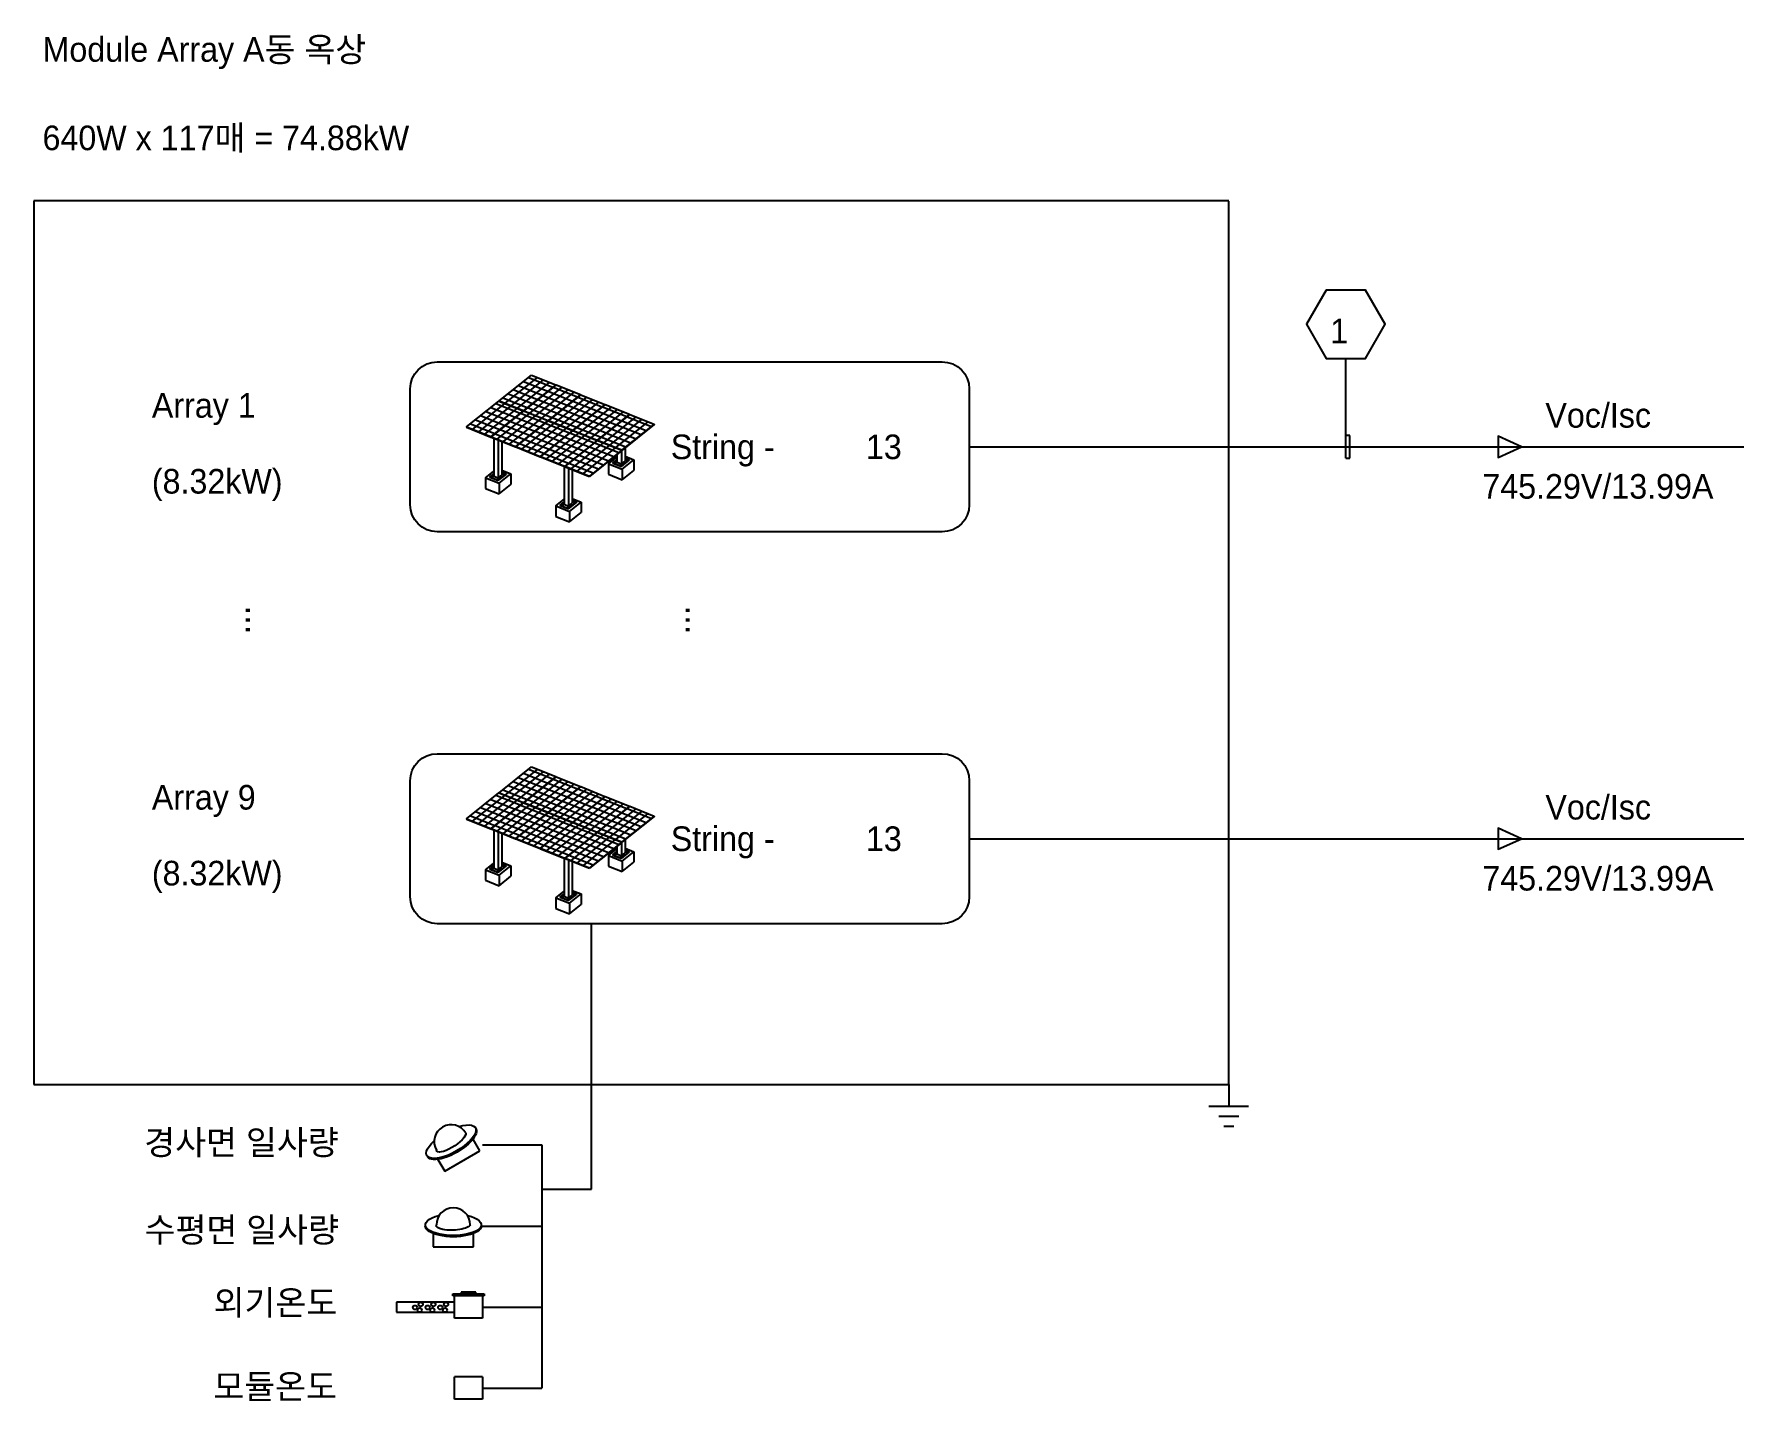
# Model space of a CAD drawing. Header units: millimetres. Extents: x 37541 to 999880, y 4425 to 1416340.
# Drawn here: x 795547 to 843838, y 1342836 to 1381712 of the extents above; entities that cross this region are included whole.
import ezdxf
from ezdxf.enums import TextEntityAlignment as Align

# ---------------------------------------------------------------- set-up
doc = ezdxf.new("R2010")
doc.units = ezdxf.units.MM
doc.header["$LTSCALE"] = 150
doc.linetypes.add('DASHEDX2', pattern=[1.5, 1, -0.5])
doc.layers.get('0').update_dxf_attribs({"lineweight": 0})
for name, color, linetype in [('-----20 General Symbol', 3, 'Continuous'), ('-----29 Indicator', 1, 'Continuous'), ('-----30 Text', 2, 'Continuous'), ('1', 1, 'Continuous'), ('4', 4, 'Continuous')]:
    doc.layers.add(name, color=color, linetype=linetype)
doc.styles.add('ELEC', font='')
doc.styles.get('ELEC').set_extended_font_data('Dotum')

# ---------------------------------------------------------------- blocks, each defined once
blk = doc.blocks.new('G$C904D97F5')
for p, q in [((3140, 4812), (854, 2983)), ((1142, 4251), (2276, 5158)), ((1356, 4166), (2489, 5073)), ((1569, 4081), (2703, 4987)), ((1783, 3995), (2916, 4902)), ((1816, 4790), (2669, 4448)), ((1995, 4933), (2849, 4592)), ((3130, 4817), (1996, 3910)), ((2175, 5077), (3028, 4735)), ((2276, 5158), (3130, 4817)), ((3130, 4817), (3130, 4804)), ((3140, 4812), (3994, 4471)), ((0, 3337), (1133, 4244)), ((1133, 4244), (1987, 3903)), ((1142, 4251), (1996, 3910)), ((1142, 4251), (1142, 4240)), ((1277, 4359), (2131, 4017)), ((1457, 4503), (2310, 4161)), ((1636, 4646), (2490, 4305)), ((4005, 4467), (1718, 2637)), ((2220, 3820), (3354, 4727)), ((2434, 3735), (3567, 4642)), ((2501, 4300), (3354, 3959)), ((2647, 3649), (3781, 4556)), ((2680, 4444), (3534, 4103)), ((2860, 4588), (3713, 4246)), ((3994, 4471), (2861, 3564)), ((3039, 4731), (3893, 4390)), ((3085, 3474), (4218, 4381)), ((3298, 3389), (4432, 4296)), ((3512, 3304), (4645, 4210)), ((3724, 4242), (4578, 3900)), ((3903, 4385), (4757, 4044)), ((3994, 4471), (3994, 4458)), ((4005, 4467), (4858, 4125)), ((213, 3252), (1347, 4159)), ((314, 3589), (1168, 3247)), ((427, 3167), (1560, 4073)), ((494, 3732), (1347, 3391)), ((640, 3081), (1774, 3988)), ((673, 3876), (1527, 3534)), ((853, 4019), (1706, 3678)), ((1987, 3903), (854, 2996)), ((1032, 4163), (1886, 3822)), ((1078, 2906), (2211, 3813)), ((1291, 2821), (2425, 3728)), ((1505, 2735), (2638, 3642)), ((1717, 3674), (2571, 3332)), ((1897, 3817), (2750, 3476)), ((1987, 3903), (1987, 3890)), ((1987, 3901), (1996, 3897)), ((1996, 3910), (1996, 3897)), ((1998, 3898), (2852, 3557)), ((2007, 3906), (2861, 3564)), ((2007, 3906), (2007, 3895)), ((2141, 4013), (2995, 3672)), ((2321, 4157), (3175, 3815)), ((4869, 4121), (2583, 2291)), ((3006, 3667), (3860, 3326)), ((3185, 3811), (4039, 3470)), ((3365, 3955), (4219, 3613)), ((5734, 3775), (3447, 1946)), ((3544, 4098), (4398, 3757)), ((4858, 4125), (3725, 3218)), ((3949, 3129), (5083, 4035)), ((4163, 3043), (5296, 3950)), ((4229, 3609), (5083, 3267)), ((4376, 2958), (5509, 3865)), ((4409, 3752), (5263, 3411)), ((4588, 3896), (5442, 3555)), ((5723, 3779), (4589, 2872)), ((4768, 4040), (5622, 3698)), ((4814, 2783), (5947, 3690)), ((4858, 4125), (4858, 4112)), ((4869, 4121), (5723, 3779)), ((5027, 2697), (6160, 3604)), ((5632, 3694), (6486, 3352)), ((5723, 3779), (5723, 3766)), ((5734, 3775), (6587, 3433)), ((0, 3337), (854, 2996)), ((0, 3337), (0, 3327)), ((0, 3325), (854, 2983)), ((135, 3445), (988, 3104)), ((854, 2996), (854, 2983)), ((864, 2992), (1718, 2650)), ((864, 2992), (864, 2979)), ((999, 3099), (1853, 2758)), ((1179, 3243), (2032, 2901)), ((1358, 3386), (2212, 3045)), ((1538, 3530), (2391, 3189)), ((2852, 3557), (1718, 2650)), ((1942, 2560), (3076, 3467)), ((2156, 2475), (3289, 3382)), ((2222, 3041), (3076, 2699)), ((2369, 2390), (3503, 3296)), ((2402, 3184), (3256, 2843)), ((2581, 3328), (3435, 2986)), ((3716, 3211), (2583, 2304)), ((2761, 3472), (3615, 3130)), ((2807, 2215), (3940, 3121)), ((2850, 3555), (2861, 3551)), ((2861, 3564), (2861, 3551)), ((2862, 3553), (3716, 3211)), ((2871, 3560), (3725, 3218)), ((2871, 3560), (2871, 3549)), ((3020, 2129), (4154, 3036)), ((3446, 2982), (4300, 2641)), ((3625, 3126), (4479, 2784)), ((3714, 3210), (3725, 3205)), ((3725, 3218), (3725, 3205)), ((3727, 3207), (4580, 2865)), ((3736, 3214), (4589, 2872)), ((3870, 3322), (4724, 2980)), ((4050, 3465), (4904, 3124)), ((4914, 3120), (5768, 2778)), ((5094, 3263), (5948, 2922)), ((5240, 2612), (6374, 3519)), ((5273, 3407), (6127, 3065)), ((5453, 3550), (6307, 3209)), ((6587, 3433), (5454, 2527)), ((6587, 3421), (5454, 2514)), ((6587, 3433), (6587, 3421)), ((864, 2979), (1718, 2637)), ((954, 2943), (954, 1608)), ((1114, 2879), (1114, 1544)), ((1242, 2828), (1242, 1646)), ((1718, 2650), (1718, 2637)), ((1729, 2646), (1729, 2633)), ((1729, 2646), (2583, 2304)), ((1729, 2633), (2583, 2291)), ((1863, 2753), (2717, 2412)), ((2043, 2897), (2897, 2556)), ((2728, 2408), (3582, 2066)), ((2907, 2551), (3761, 2210)), ((3087, 2695), (3941, 2353)), ((3234, 2044), (4367, 2951)), ((3266, 2839), (4120, 2497)), ((4580, 2865), (3447, 1959)), ((3671, 1869), (4805, 2776)), ((3885, 1783), (5018, 2690)), ((4098, 1698), (5231, 2605)), ((4131, 2493), (4985, 2151)), ((4310, 2636), (5164, 2295)), ((5445, 2520), (4311, 1613)), ((5445, 2507), (4311, 1600)), ((4490, 2780), (5344, 2438)), ((4580, 2865), (4580, 2852)), ((4580, 2863), (4589, 2860)), ((4589, 2872), (4589, 2860)), ((4591, 2861), (5445, 2520)), ((4600, 2868), (5454, 2527)), ((4600, 2868), (4600, 2857)), ((4735, 2976), (5589, 2634)), ((5435, 2499), (5435, 2038)), ((5445, 2520), (5445, 2507)), ((5445, 2517), (5454, 2514)), ((5454, 2527), (5454, 2514)), ((5563, 2601), (5563, 2140)), ((1242, 1813), (1553, 1688)), ((2583, 2304), (2583, 2291)), ((2593, 2300), (3447, 1959)), ((2593, 2300), (2593, 2287)), ((2593, 2287), (3447, 1946)), ((3423, 1955), (3423, 620)), ((3447, 1959), (3447, 1946)), ((3458, 1954), (4311, 1613)), ((3458, 1954), (3458, 1941)), ((3458, 1941), (4311, 1600)), ((3583, 1891), (3583, 556)), ((3592, 2062), (4446, 1720)), ((3711, 1840), (3711, 659)), ((3772, 2206), (4626, 1864)), ((3951, 2349), (4805, 2008)), ((4983, 2044), (5275, 2278)), ((4983, 2044), (5462, 1852)), ((4983, 2044), (4983, 1673)), ((5138, 2077), (5275, 2187)), ((5138, 2077), (5434, 1958)), ((5138, 2077), (5138, 2064)), ((5138, 2064), (5434, 1945)), ((5192, 2085), (5192, 2083)), ((5195, 2089), (5195, 2086)), ((5197, 2106), (5203, 2111)), ((5197, 2106), (5200, 2093)), ((5197, 2106), (5197, 2095)), ((5197, 2095), (5200, 2083)), ((5200, 2093), (5225, 2088)), ((5200, 2093), (5200, 2083)), ((5200, 2083), (5225, 2077)), ((5203, 2113), (5203, 2102)), ((5225, 2088), (5238, 2100)), ((5225, 2077), (5238, 2089)), ((5225, 2088), (5225, 2077)), ((5232, 2113), (5232, 2102)), ((5232, 2112), (5234, 2111)), ((5238, 2100), (5234, 2111)), ((5238, 2100), (5238, 2089)), ((5240, 2089), (5240, 2086)), ((5242, 2085), (5242, 2083)), ((5275, 2371), (5275, 2102)), ((5275, 2102), (5435, 2038)), ((5404, 2003), (5404, 2000)), ((5407, 2006), (5407, 2004)), ((5409, 2023), (5415, 2028)), ((5409, 2023), (5412, 2011)), ((5409, 2023), (5409, 2012)), ((5409, 2012), (5412, 2000)), ((5412, 2011), (5437, 2005)), ((5412, 2011), (5412, 2000)), ((5412, 2000), (5437, 1994)), ((5415, 2030), (5415, 2019)), ((5434, 1958), (5710, 2179)), ((5434, 1945), (5710, 2166)), ((5434, 1958), (5434, 1945)), ((5435, 2038), (5563, 2140)), ((5437, 2005), (5450, 2018)), ((5437, 1994), (5450, 2007)), ((5437, 2005), (5437, 1994)), ((5444, 2030), (5444, 2019)), ((5444, 2029), (5446, 2028)), ((5450, 2018), (5446, 2028)), ((5450, 2018), (5450, 2007)), ((5452, 2006), (5452, 2004)), ((5454, 2003), (5454, 2000)), ((5462, 1852), (5874, 2182)), ((5462, 1852), (5462, 1482)), ((5462, 1482), (5874, 1812)), ((5563, 2307), (5874, 2182)), ((5563, 2238), (5710, 2179)), ((5607, 2167), (5607, 2164)), ((5609, 2171), (5609, 2168)), ((5612, 2187), (5617, 2192)), ((5612, 2187), (5614, 2175)), ((5612, 2187), (5612, 2176)), ((5612, 2176), (5614, 2164)), ((5614, 2175), (5640, 2169)), ((5614, 2175), (5614, 2164)), ((5614, 2164), (5640, 2158)), ((5617, 2194), (5617, 2183)), ((5640, 2169), (5653, 2182)), ((5640, 2158), (5653, 2171)), ((5640, 2169), (5640, 2158)), ((5647, 2194), (5647, 2183)), ((5647, 2193), (5648, 2193)), ((5653, 2182), (5648, 2193)), ((5653, 2182), (5653, 2171)), ((5654, 2171), (5654, 2168)), ((5657, 2167), (5657, 2164)), ((5710, 2179), (5710, 2166)), ((5874, 2182), (5874, 1812)), ((661, 1550), (954, 1784)), ((661, 1550), (1141, 1358)), ((661, 1550), (661, 1179)), ((817, 1583), (954, 1692)), ((817, 1583), (1113, 1464)), ((817, 1583), (817, 1570)), ((817, 1570), (1113, 1451)), ((871, 1591), (871, 1588)), ((874, 1595), (874, 1592)), ((876, 1612), (881, 1617)), ((876, 1612), (878, 1599)), ((876, 1612), (876, 1601)), ((876, 1601), (878, 1588)), ((878, 1599), (904, 1593)), ((878, 1599), (878, 1588)), ((878, 1588), (904, 1583)), ((881, 1619), (881, 1608)), ((904, 1593), (917, 1606)), ((904, 1583), (917, 1595)), ((904, 1593), (904, 1583)), ((911, 1619), (911, 1608)), ((911, 1617), (913, 1617)), ((917, 1606), (913, 1617)), ((917, 1606), (917, 1595)), ((919, 1595), (919, 1592)), ((921, 1591), (921, 1588)), ((954, 1608), (1114, 1544)), ((1083, 1508), (1083, 1506)), ((1086, 1512), (1086, 1509)), ((1088, 1529), (1093, 1534)), ((1088, 1529), (1090, 1517)), ((1088, 1529), (1088, 1518)), ((1088, 1518), (1090, 1506)), ((1090, 1517), (1116, 1511)), ((1090, 1517), (1090, 1506)), ((1090, 1506), (1116, 1500)), ((1093, 1536), (1093, 1525)), ((1113, 1464), (1389, 1685)), ((1113, 1451), (1389, 1672)), ((1113, 1464), (1113, 1451)), ((1114, 1544), (1242, 1646)), ((1116, 1511), (1129, 1523)), ((1116, 1500), (1129, 1512)), ((1116, 1511), (1116, 1500)), ((1123, 1536), (1123, 1525)), ((1123, 1535), (1124, 1534)), ((1129, 1523), (1124, 1534)), ((1129, 1523), (1129, 1512)), ((1131, 1512), (1131, 1509)), ((1133, 1508), (1133, 1506)), ((1141, 1358), (1553, 1688)), ((1141, 1358), (1141, 988)), ((1141, 988), (1553, 1318)), ((1242, 1743), (1389, 1685)), ((1286, 1673), (1286, 1670)), ((1288, 1676), (1288, 1674)), ((1290, 1693), (1296, 1698)), ((1290, 1693), (1293, 1681)), ((1290, 1693), (1290, 1682)), ((1290, 1682), (1293, 1670)), ((1293, 1681), (1318, 1675)), ((1293, 1681), (1293, 1670)), ((1293, 1670), (1318, 1664)), ((1296, 1700), (1296, 1689)), ((1318, 1675), (1332, 1688)), ((1318, 1664), (1332, 1677)), ((1318, 1675), (1318, 1664)), ((1325, 1700), (1325, 1689)), ((1325, 1699), (1327, 1698)), ((1332, 1688), (1327, 1698)), ((1332, 1688), (1332, 1677)), ((1333, 1676), (1333, 1674)), ((1336, 1673), (1336, 1670)), ((1389, 1685), (1389, 1672)), ((1553, 1688), (1553, 1318)), ((4311, 1613), (4311, 1600)), ((4983, 1673), (5462, 1482)), ((661, 1179), (1141, 988)), ((3131, 562), (3423, 796)), ((3286, 595), (3423, 705)), ((3340, 604), (3340, 601)), ((3343, 607), (3343, 605)), ((3345, 624), (3351, 629)), ((3345, 624), (3347, 612)), ((3345, 624), (3345, 613)), ((3345, 613), (3347, 601)), ((3347, 612), (3373, 606)), ((3347, 612), (3347, 601)), ((3347, 601), (3373, 595)), ((3351, 631), (3351, 620)), ((3373, 606), (3386, 619)), ((3373, 595), (3386, 608)), ((3373, 606), (3373, 595)), ((3380, 631), (3380, 620)), ((3380, 630), (3382, 629)), ((3386, 619), (3382, 629)), ((3386, 619), (3386, 608)), ((3388, 607), (3388, 605)), ((3390, 604), (3390, 601)), ((3423, 620), (3583, 556)), ((3582, 476), (3858, 697)), ((3582, 464), (3858, 684)), ((3583, 556), (3711, 659)), ((3610, 370), (4022, 701)), ((3711, 825), (4022, 701)), ((3711, 756), (3858, 697)), ((3755, 685), (3755, 682)), ((3757, 689), (3757, 686)), ((3759, 706), (3765, 710)), ((3759, 706), (3762, 693)), ((3759, 706), (3759, 695)), ((3759, 695), (3762, 682)), ((3762, 693), (3787, 687)), ((3762, 693), (3762, 682)), ((3762, 682), (3787, 676)), ((3765, 713), (3765, 702)), ((3787, 687), (3801, 700)), ((3787, 676), (3801, 689)), ((3787, 687), (3787, 676)), ((3794, 713), (3794, 702)), ((3794, 711), (3796, 711)), ((3801, 700), (3796, 711)), ((3801, 700), (3801, 689)), ((3802, 689), (3802, 686)), ((3805, 685), (3805, 682)), ((3858, 697), (3858, 684)), ((4022, 701), (4022, 330)), ((3131, 562), (3610, 370)), ((3131, 562), (3131, 192)), ((3131, 192), (3610, 0)), ((3286, 595), (3582, 476)), ((3286, 595), (3286, 582)), ((3286, 582), (3582, 464)), ((3552, 521), (3552, 518)), ((3555, 525), (3555, 522)), ((3557, 541), (3562, 546)), ((3557, 541), (3559, 529)), ((3557, 541), (3557, 530)), ((3557, 530), (3559, 518)), ((3559, 529), (3585, 523)), ((3559, 529), (3559, 518)), ((3559, 518), (3585, 512)), ((3562, 548), (3562, 537)), ((3582, 476), (3582, 464)), ((3585, 523), (3598, 536)), ((3585, 512), (3598, 525)), ((3585, 523), (3585, 512)), ((3592, 548), (3592, 537)), ((3592, 547), (3593, 547)), ((3598, 536), (3593, 547)), ((3598, 536), (3598, 525)), ((3600, 525), (3600, 522)), ((3602, 521), (3602, 518)), ((3610, 370), (3610, 0)), ((3610, 0), (4022, 330))]:
    blk.add_line(p, q)
for centre, major_axis, ratio, start_param, end_param in [((5217, 2085), (25.1, 0), 0.580924, 2.618266, 6.806512), ((5217, 2083), (25.1, 0), 0.580924, 3.047822, 6.376956), ((5217, 2089), (22.5, 0), 0.595416, 2.706659, 6.626557), ((5217, 2086), (22.5, 0), 0.595416, 3.141593, 6.283185), ((5217, 2103), (19.5, 0), 0.63044, 2.487662, 7.010576), ((5217, 2102), (14.6, 0), 0.545455, 3.141593, 6.283185), ((5429, 2003), (25.1, 0), 0.580924, 2.618266, 6.806512), ((5429, 2000), (25.1, 0), 0.580924, 3.047822, 6.376956), ((5429, 2006), (22.5, 0), 0.595416, 2.706659, 6.626557), ((5429, 2004), (22.5, 0), 0.595416, 3.141593, 6.283185), ((5429, 2020), (19.5, 0), 0.63044, 2.487662, 7.010576), ((5429, 2019), (14.6, 0), 0.545455, 3.141593, 6.283185), ((5632, 2167), (25.1, 0), 0.580924, 2.618266, 6.806512), ((5632, 2164), (25.1, 0), 0.580924, 3.047822, 6.376956), ((5632, 2171), (22.5, 0), 0.595416, 2.706659, 6.626557), ((5632, 2168), (22.5, 0), 0.595416, 3.141593, 6.283185), ((5632, 2184), (19.5, 0), 0.63044, 2.487662, 7.010576), ((5632, 2183), (14.6, 0), 0.545455, 3.141593, 6.283185), ((896, 1591), (25.1, 0), 0.580924, 2.618266, 6.806512), ((896, 1588), (25.1, 0), 0.580924, 3.047822, 6.376956), ((896, 1595), (22.5, 0), 0.595416, 2.706659, 6.626557), ((896, 1608), (19.5, 0), 0.63044, 2.487662, 7.010576), ((896, 1592), (22.5, 0), 0.595416, 3.141593, 6.283185), ((896, 1608), (14.6, 0), 0.545455, 3.141593, 6.283185), ((1108, 1508), (25.1, 0), 0.580924, 2.618266, 6.806512), ((1108, 1506), (25.1, 0), 0.580924, 3.047822, 6.376956), ((1108, 1512), (22.5, 0), 0.595416, 2.706659, 6.626557), ((1108, 1526), (19.5, 0), 0.63044, 2.487662, 7.010576), ((1108, 1509), (22.5, 0), 0.595416, 3.141593, 6.283185), ((1108, 1525), (14.6, 0), 0.545455, 3.141593, 6.283185), ((1311, 1673), (25.1, 0), 0.580924, 2.618266, 6.806512), ((1311, 1670), (25.1, 0), 0.580924, 3.047822, 6.376956), ((1311, 1676), (22.5, 0), 0.595416, 2.706659, 6.626557), ((1311, 1674), (22.5, 0), 0.595416, 3.141593, 6.283185), ((1311, 1690), (19.5, 0), 0.63044, 2.487662, 7.010576), ((1311, 1689), (14.6, 0), 0.545455, 3.141593, 6.283185), ((3365, 604), (25.1, 0), 0.580924, 2.618266, 6.806512), ((3365, 601), (25.1, 0), 0.580924, 3.047822, 6.376956), ((3365, 607), (22.5, 0), 0.595416, 2.706659, 6.626557), ((3365, 621), (19.5, 0), 0.63044, 2.487662, 7.010576), ((3365, 605), (22.5, 0), 0.595416, 3.141593, 6.283185), ((3365, 620), (14.6, 0), 0.545455, 3.141593, 6.283185), ((3780, 685), (25.1, 0), 0.580924, 2.618266, 6.806512), ((3780, 682), (25.1, 0), 0.580924, 3.047822, 6.376956), ((3780, 689), (22.5, 0), 0.595416, 2.706659, 6.626557), ((3780, 686), (22.5, 0), 0.595416, 3.141593, 6.283185), ((3780, 702), (19.5, 0), 0.63044, 2.487662, 7.010576), ((3780, 702), (14.6, 0), 0.545455, 3.141593, 6.283185), ((3577, 521), (25.1, 0), 0.580924, 2.618266, 6.806512), ((3577, 518), (25.1, 0), 0.580924, 3.047822, 6.376956), ((3577, 525), (22.5, 0), 0.595416, 2.706659, 6.626557), ((3577, 538), (19.5, 0), 0.63044, 2.487662, 7.010576), ((3577, 522), (22.5, 0), 0.595416, 3.141593, 6.283185), ((3577, 537), (14.6, 0), 0.545455, 3.141593, 6.283185)]:
    blk.add_ellipse(centre, major_axis=major_axis, ratio=ratio, start_param=start_param, end_param=end_param)
for centre in [(5217, 2113), (5429, 2030), (5632, 2194), (896, 1619), (1108, 1536), (1311, 1700), (3365, 631), (3780, 713), (3577, 548)]:
    blk.add_ellipse(centre, major_axis=(14.6, 0), ratio=0.545455)

msp = doc.modelspace()

# ---------------------------------------------------------------- linework, layer by layer
at = {"layer": '-----20 General Symbol', "ltscale": 0.5}
for p, q in [((829505.754, 1351834.316), (829505.754, 1351217.169)), ((828939.751, 1351217.169), (830071.757, 1351217.169)), ((829222.753, 1350934.168), (829788.755, 1350934.168)), ((829364.253, 1350651.166), (829647.255, 1350651.166))]:
    msp.add_line(p, q, dxfattribs=at)
at = {"layer": '-----20 General Symbol'}
for p, q in [((808217.615, 1349952.92), (808025.826, 1350285.109)), ((808093.575, 1350608.441), (808111.567, 1350577.278)), ((807220.4, 1349377.177), (808217.615, 1349952.92)), ((807028.61, 1349709.367), (807220.4, 1349377.177)), ((808262.21, 1347847.949), (808262.21, 1347811.965)), ((806890.386, 1347601.81), (806890.386, 1347218.23)), ((808041.871, 1347218.23), (808041.871, 1347601.81)), ((806890.386, 1347218.23), (808041.871, 1347218.23)), ((807455.126, 1345826.988), (807455.126, 1345886.961)), ((807455.126, 1345886.961), (808339.73, 1345886.961)), ((808107.334, 1345931.941), (807687.522, 1345931.941)), ((807687.522, 1345931.941), (807687.522, 1345886.961)), ((808107.334, 1345886.961), (808107.334, 1345931.941)), ((808339.73, 1345886.961), (808339.73, 1345826.988)), ((807500.105, 1345647.068), (805850.842, 1345647.068)), ((805850.842, 1345647.068), (805850.842, 1345362.195)), ((808339.73, 1345826.988), (807455.126, 1345826.988)), ((807500.105, 1345197.269), (807500.105, 1345826.988)), ((808294.75, 1345826.988), (808294.75, 1345197.269)), ((805850.842, 1345362.195), (807500.105, 1345362.195)), ((808294.75, 1345197.269), (807500.105, 1345197.269)), ((807500.105, 1342890.078), (807500.105, 1343519.796)), ((808294.75, 1343519.796), (807500.105, 1343519.796)), ((808294.75, 1343519.796), (808294.75, 1342890.078)), ((808294.75, 1342890.078), (807500.105, 1342890.078))]:
    msp.add_line(p, q, dxfattribs=at)
for centre in [(806375.608, 1345497.135, 124.409), (806510.548, 1345422.169, 124.409), (806540.534, 1345587.095, 124.409), (806735.447, 1345497.135, 124.409), (806870.387, 1345422.169, 124.409), (806900.373, 1345587.095, 124.409), (807095.286, 1345497.135, 124.409), (807230.226, 1345422.169, 124.409), (807260.213, 1345587.095, 124.409)]:
    msp.add_circle(centre, 59.973, dxfattribs=at)
for centre, start, end in [((807404.148, 1350210.401), 30.0000001, 210.0000001), ((807466.129, 1347847.949), 0, 180)]:
    msp.add_arc(centre, 482.596, start, end, dxfattribs=at)
at = {"layer": '-----20 General Symbol', "extrusion": (1.23236e-25, 2.17471e-30, -1)}
msp.add_ellipse((807404.148, 1350210.401, 124.409), major_axis=(689.426, 398.041), ratio=0.382248529, start_param=-1.0365642, end_param=4.178156854, dxfattribs=at)
at = {"layer": '-----20 General Symbol', "extrusion": (1.23236e-25, -3.10769e-30, -1)}
msp.add_ellipse((807422.14, 1350179.238, 124.409), major_axis=(689.426, 398.041), ratio=0.382248529, start_param=-0.000000003, end_param=3.142273523, dxfattribs=at)
at = {"layer": '-----20 General Symbol', "extrusion": (1.23237e-25, 4.18984e-31, -1)}
msp.add_ellipse((807404.148, 1350210.401, 124.409), major_axis=(410.029, 263.968), ratio=0.316260106, start_param=0.151948706, end_param=3.293541359, dxfattribs=at)
at = {"layer": '-----20 General Symbol', "extrusion": (1.23238e-25, -3.15544e-30, -1)}
msp.add_ellipse((807466.129, 1347847.949, 124.409), major_axis=(-796.081, 0), ratio=0.382248529, start_param=2.105028453, end_param=7.319749508, dxfattribs=at)
at = {"layer": '-----20 General Symbol', "extrusion": (1.23238e-25, -1.94983e-34, -1)}
msp.add_ellipse((807466.129, 1347811.965, 124.409), major_axis=(-796.081, 0), ratio=0.382248529, start_param=3.141592645, end_param=6.283866171, dxfattribs=at)
at = {"layer": '-----20 General Symbol', "extrusion": (1.23238e-25, -2.5874e-30, -1)}
msp.add_ellipse((807466.129, 1347847.949, 124.409), major_axis=(487.087, 23.608), ratio=0.316248562, start_param=0.152074851, end_param=3.293667505, dxfattribs=at)
at = {"layer": '-----29 Indicator'}
for p, q in [((832833.16, 1369646.002), (832833.16, 1372485.107)), ((832945.395, 1370295.834), (832833.16, 1370295.834)), ((832945.395, 1369646.002), (832945.395, 1370295.834)), ((832833.16, 1369646.002), (832945.395, 1369646.002))]:
    msp.add_line(p, q, dxfattribs=at)
at = {"layer": '-----29 Indicator', "color": 1, "linetype": 'Continuous'}
msp.add_lwpolyline([(832272.898, 1374425.912), (831712.636, 1373455.509), (832272.898, 1372485.107), (833393.422, 1372485.107), (833953.685, 1373455.509), (833393.422, 1374425.912)], close=True, dxfattribs=at)
at = {"layer": '-----29 Indicator', "color": 1, "linetype": 'Continuous', "elevation": 124.409}
for points in [[(807010.906, 1372389.155), (821360.869, 1372389.155, -0.414213562), (822132.331, 1371617.694), (822132.331, 1368324.142, -0.414213562), (821360.869, 1367552.68), (807010.906, 1367552.68, -0.414213562), (806239.445, 1368324.142), (806239.445, 1371617.694, -0.414213562)], [(807010.906, 1361245.326), (821360.869, 1361245.326, -0.414213562), (822132.331, 1360473.864), (822132.331, 1357180.312, -0.414213562), (821360.869, 1356408.851), (807010.906, 1356408.851, -0.414213562), (806239.445, 1357180.312), (806239.445, 1360473.864, -0.414213562)]]:
    msp.add_lwpolyline(points, format="xyb", close=True, dxfattribs=at)
at = {"layer": '1', "linetype": 'DASHEDX2', "ltscale": 0.1, "elevation": 124.409}
msp.add_lwpolyline([(795547.475, 1351834.316), (829505.754, 1351834.316), (829505.754, 1376963.69), (795547.475, 1376963.69)], close=True, dxfattribs=at)
at = {"layer": '4'}
for p, q in [((822132.331, 1369970.918), (848051.169, 1369970.918)), ((822132.331, 1358827.088), (848051.169, 1358827.088)), ((811396.553, 1348859.858), (811396.553, 1356408.851)), ((809979.961, 1348859.858), (811396.553, 1348859.858))]:
    msp.add_line(p, q, dxfattribs=at)
for points in [[(837828.789, 1369970.918), (837165.434, 1370272.521), (837165.434, 1369669.315), (837828.789, 1369970.918)], [(837828.789, 1358827.088), (837165.434, 1359128.692), (837165.434, 1358525.485), (837828.789, 1358827.088)]]:
    msp.add_lwpolyline(points, dxfattribs=at)
at = {"layer": '4', "elevation": 124.409}
for points in [[(808294.75, 1350119.015), (809979.961, 1350119.015)], [(809979.961, 1350119.015), (809979.961, 1343197.44)], [(808294.75, 1347811.823), (809979.961, 1347811.823)], [(808294.75, 1345504.632), (809979.961, 1345504.632)], [(808294.75, 1343197.44), (809979.961, 1343197.44)]]:
    msp.add_lwpolyline(points, dxfattribs=at)

# ---------------------------------------------------------------- block references
at = {"layer": '-----20 General Symbol', "xscale": 0.8100346664246145, "yscale": 0.8100346664246145, "zscale": 0.8100346664246145}
for p in [(807842.063, 1367834.565), (807842.063, 1356690.736)]:
    msp.add_blockref('G$C904D97F5', p, dxfattribs=at)

# ---------------------------------------------------------------- texts
at = {"layer": '-----29 Indicator', "color": 1, "linetype": 'Continuous', "style": 'ELEC'}
for p in [(801568.131, 1365455.295, 265.056), (814069.183, 1365455.295, 265.056)]:
    msp.add_text('...', height=750, rotation=270, dxfattribs=at).set_placement(p)
at = {"layer": '-----30 Text', "style": 'ELEC'}
for s, p in [('Module Array A동 옥상', (795790.582, 1381272.715, 124.409)), ('640W x 117매 = 74.88kW', (795790.582, 1378757.31, 124.409)), ('Array 1', (798897.68, 1371149.571, 124.409)), ('String -', (813647.562, 1369970.918, 124.409)), ('13', (819193.287, 1369970.918, 124.409)), ('(8.32kW)', (798897.68, 1368992.066, 124.409)), ('Array 9', (798897.68, 1360005.742, 124.409)), ('String -', (813647.562, 1358827.088, 124.409)), ('13', (819193.287, 1358827.088, 124.409)), ('(8.32kW)', (798897.68, 1357848.237, 124.409))]:
    msp.add_text(s, height=700, dxfattribs=at).set_placement(p, align=Align.MIDDLE_LEFT)
for s, p in [('1', (832388.912, 1372916.318, -124.409)), ('Voc/Isc', (838505.487, 1370516.951, 387.492)), ('745.29V/13.99A', (836713.805, 1368496.926, 124.409)), ('Voc/Isc', (838505.487, 1359373.122, 387.492)), ('745.29V/13.99A', (836713.805, 1357353.096, 124.409)), ('경사면 일사량', (798682.008, 1349839.128, 26610.812)), ('수평면 일사량', (798691.304, 1347353.281, 26610.812)), ('외기온도', (800651.97, 1345284.726, 26610.812)), ('모듈온도', (800643.519, 1342899.988, 26610.812))]:
    msp.add_text(s, height=700, dxfattribs=at).set_placement(p)

doc.saveas('drawing.dxf')
